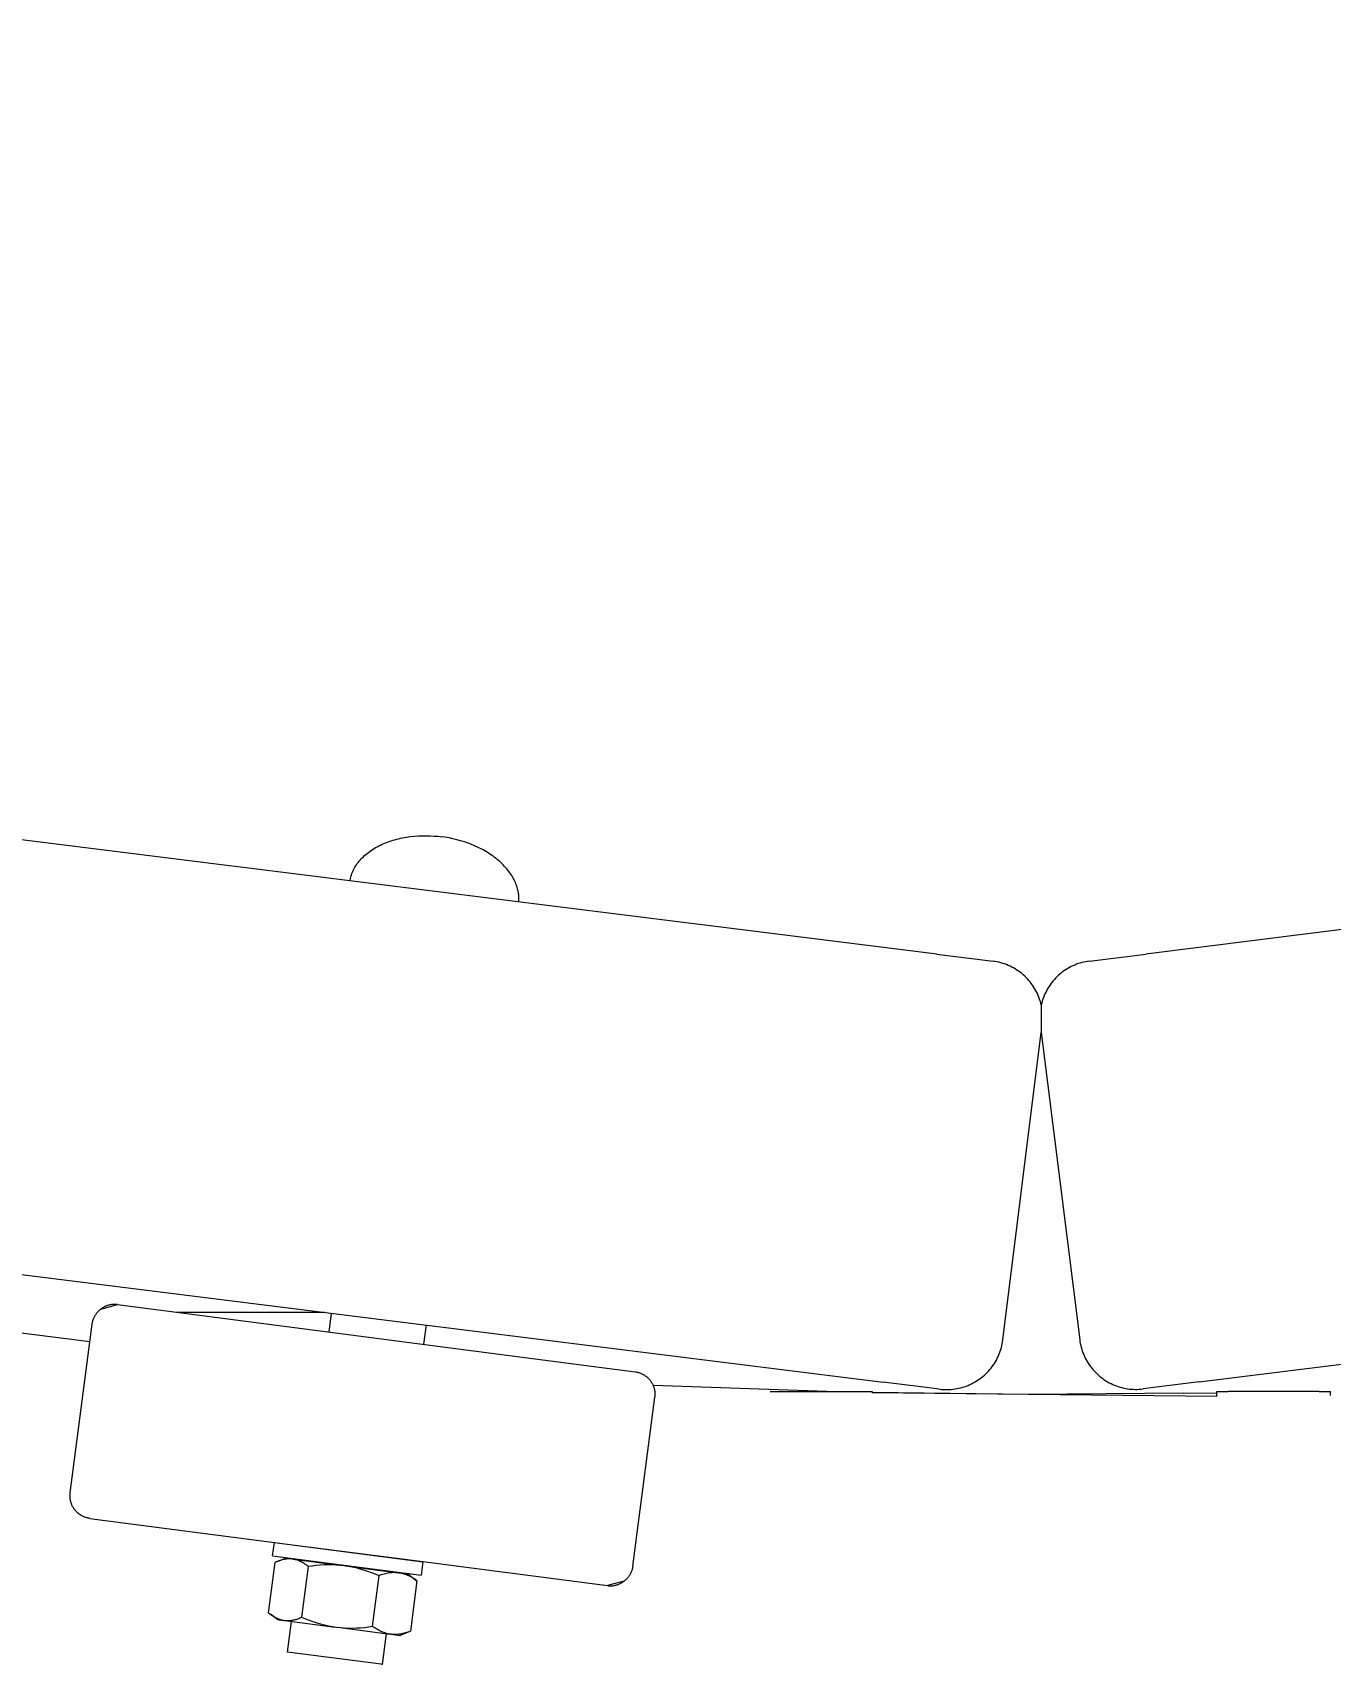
# Model space of a CAD drawing. Header units: inches. Extents: x -10 to 169, y -3 to 129.
# Drawn here: x 142.31 to 146.81, y 111.18 to 116.84 of the extents above; entities that cross this region are included whole.
import ezdxf

# ---------------------------------------------------------------- set-up
doc = ezdxf.new("R2010")
doc.units = ezdxf.units.IN
doc.layers.add('ZANO_R', color=7, linetype='Continuous', lineweight=0)
doc.layers.add('ZANO_W', color=1, linetype='Continuous', lineweight=0)
doc.styles.get("Standard").update_dxf_attribs({"font": 'arial.ttf'})
doc.dimstyles.new('amerykanie', dxfattribs={"dimtxt": 50, "dimasz": 50, "dimexe": 0.5, "dimexo": 0.5, "dimgap": 1, "dimtad": 1, "dimdec": 0, "dimzin": 0, "dimlunit": 5, "dimtxsty": 'Standard', "dimcen": 0.09, "dimclrd": 1, "dimclre": 1, "dimclrt": 1, "dimazin": 0, "dimtfac": 1, "dimtdec": 0, "dimtmove": 0, "dimatfit": 3, "dimfxl": 1, "dimtzin": 0, "dimarcsym": 1})

# ---------------------------------------------------------------- blocks, each defined once
blk = doc.blocks.new('*D357')
at = {"layer": 'ZANO_W', "color": 1, "lineweight": -2}
for p, q in [((137.2207, 121.6007), (137.2207, 117.2768)), ((154.6675, 112.6426), (154.6675, 118.2768)), ((138.2207, 117.7768), (153.6675, 117.7768))]:
    blk.add_line(p, q, dxfattribs=at)
at = {"layer": 'ZANO_W', "color": 1}
for points in [[(138.2207, 117.9434), (138.2207, 117.6101), (137.2207, 117.7768)], [(153.6675, 117.6101), (153.6675, 117.9434), (154.6675, 117.7768)]]:
    blk.add_solid(points, dxfattribs=at)
at = {"layer": 'ZANO_W', "color": 1, "insert": (145.9441, 119.117), "char_height": 1.625, "attachment_point": 5}
blk.add_mtext('17 7/16', dxfattribs=at)

msp = doc.modelspace()

# ---------------------------------------------------------------- linework, layer by layer
at = {"layer": 'ZANO_R'}
for p, q in [((145.44413, 113.64314), (139.19354, 114.42428)), ((152.42033, 114.42499), (146.16973, 113.64385)), ((143.50283, 114.01597), (143.50844, 114.01891)), ((143.50844, 114.01891), (143.51417, 114.02175)), ((143.51417, 114.02175), (143.52003, 114.02448)), ((143.52003, 114.02448), (143.526, 114.0271)), ((143.526, 114.0271), (143.53208, 114.0296)), ((143.53208, 114.0296), (143.53826, 114.03199)), ((143.53826, 114.03199), (143.54454, 114.03426)), ((143.54454, 114.03426), (143.5509, 114.03642)), ((143.5509, 114.03642), (143.55735, 114.03845)), ((143.55735, 114.03845), (143.56388, 114.04036)), ((143.56388, 114.04036), (143.57047, 114.04215)), ((143.57047, 114.04215), (143.57713, 114.04381)), ((143.57713, 114.04381), (143.58384, 114.04535)), ((143.58384, 114.04535), (143.5906, 114.04677)), ((143.5906, 114.04677), (143.5974, 114.04806)), ((143.5974, 114.04806), (143.60424, 114.04923)), ((143.60424, 114.04923), (143.6111, 114.05028)), ((143.6111, 114.05028), (143.61799, 114.05121)), ((143.61799, 114.05121), (143.63179, 114.05269)), ((143.63179, 114.05269), (143.6456, 114.0537)), ((143.6456, 114.0537), (143.65936, 114.05426)), ((143.65936, 114.05426), (143.67302, 114.05436)), ((143.67302, 114.05436), (143.68655, 114.05404)), ((143.68655, 114.05404), (143.6999, 114.05331)), ((143.6999, 114.05331), (143.71304, 114.05219)), ((143.71304, 114.05219), (143.72592, 114.05071)), ((143.73895, 114.04882), (143.72592, 114.05071)), ((143.75213, 114.0465), (143.73895, 114.04882)), ((143.76542, 114.04374), (143.75213, 114.0465)), ((143.77878, 114.04053), (143.76542, 114.04374)), ((143.79216, 114.03685), (143.77878, 114.04053)), ((143.80551, 114.03271), (143.79216, 114.03685)), ((143.81879, 114.02809), (143.80551, 114.03271)), ((143.82538, 114.0256), (143.81879, 114.02809)), ((143.83193, 114.023), (143.82538, 114.0256)), ((143.83843, 114.02028), (143.83193, 114.023)), ((143.84488, 114.01744), (143.83843, 114.02028)), ((143.43672, 113.96152), (143.43997, 113.96561)), ((143.43997, 113.96561), (143.44339, 113.96965)), ((143.44339, 113.96965), (143.44698, 113.97364)), ((143.44698, 113.97364), (143.45075, 113.97757)), ((143.45075, 113.97757), (143.45469, 113.98145)), ((143.45469, 113.98145), (143.45879, 113.98526)), ((143.45879, 113.98526), (143.46306, 113.989)), ((143.46306, 113.989), (143.4675, 113.99267)), ((143.4675, 113.99267), (143.47209, 113.99626)), ((143.47209, 113.99626), (143.47684, 113.99977)), ((143.47684, 113.99977), (143.48175, 114.00319)), ((143.48175, 114.00319), (143.4868, 114.00653)), ((143.4868, 114.00653), (143.492, 114.00977)), ((143.492, 114.00977), (143.49735, 114.01292)), ((143.49735, 114.01292), (143.50283, 114.01597)), ((143.85126, 114.01449), (143.84488, 114.01744)), ((143.85758, 114.01143), (143.85126, 114.01449)), ((143.86382, 114.00825), (143.85758, 114.01143)), ((143.86998, 114.00497), (143.86382, 114.00825)), ((143.87605, 114.00157), (143.86998, 114.00497)), ((143.88202, 113.99807), (143.87605, 114.00157)), ((143.88789, 113.99447), (143.88202, 113.99807)), ((143.89365, 113.99077), (143.88789, 113.99447)), ((143.89929, 113.98697), (143.89365, 113.99077)), ((143.90481, 113.98308), (143.89929, 113.98697)), ((143.9102, 113.97909), (143.90481, 113.98308)), ((143.91546, 113.97502), (143.9102, 113.97909)), ((143.92058, 113.97087), (143.91546, 113.97502)), ((143.92555, 113.96664), (143.92058, 113.97087)), ((143.93037, 113.96233), (143.92555, 113.96664)), ((143.93503, 113.95796), (143.93037, 113.96233)), ((143.4091, 113.90183), (143.41002, 113.90612)), ((143.41002, 113.90612), (143.41108, 113.91042)), ((143.41108, 113.91042), (143.41231, 113.91473)), ((143.41231, 113.91473), (143.41369, 113.91905)), ((143.41369, 113.91905), (143.41523, 113.92336)), ((143.41523, 113.92336), (143.41694, 113.92767)), ((143.41694, 113.92767), (143.41882, 113.93197)), ((143.41882, 113.93197), (143.42086, 113.93626)), ((143.42086, 113.93626), (143.42307, 113.94053)), ((143.42307, 113.94053), (143.42546, 113.94479)), ((143.42546, 113.94479), (143.42801, 113.94902)), ((143.42801, 113.94902), (143.43074, 113.95322)), ((143.43074, 113.95322), (143.43364, 113.95739)), ((143.43364, 113.95739), (143.43672, 113.96152)), ((143.93954, 113.95351), (143.93503, 113.95796)), ((143.94388, 113.94901), (143.93954, 113.95351)), ((143.94805, 113.94445), (143.94388, 113.94901)), ((143.95205, 113.93984), (143.94805, 113.94445)), ((143.95588, 113.93518), (143.95205, 113.93984)), ((143.95953, 113.93048), (143.95588, 113.93518)), ((143.963, 113.92575), (143.95953, 113.93048)), ((143.96629, 113.92098), (143.963, 113.92575)), ((143.96939, 113.91619), (143.96629, 113.92098)), ((143.97232, 113.91137), (143.96939, 113.91619)), ((143.97505, 113.90654), (143.97232, 113.91137)), ((143.97761, 113.9017), (143.97505, 113.90654)), ((143.40834, 113.89755), (143.4091, 113.90183)), ((143.97998, 113.89684), (143.97761, 113.9017)), ((143.98216, 113.89199), (143.97998, 113.89684)), ((143.98397, 113.88762), (143.98216, 113.89199)), ((143.98563, 113.88325), (143.98397, 113.88762)), ((143.98714, 113.87889), (143.98563, 113.88325)), ((143.98851, 113.87455), (143.98714, 113.87889)), ((143.98973, 113.87022), (143.98851, 113.87455)), ((143.9908, 113.8659), (143.98973, 113.87022)), ((143.99173, 113.86161), (143.9908, 113.8659)), ((143.99253, 113.85734), (143.99173, 113.86161)), ((143.99318, 113.8531), (143.99253, 113.85734)), ((143.9937, 113.84889), (143.99318, 113.8531)), ((143.99409, 113.8447), (143.9937, 113.84889)), ((143.99434, 113.84056), (143.99409, 113.8447)), ((143.99409, 113.82435), (143.99434, 113.82834)), ((143.99447, 113.83645), (143.99434, 113.84056)), ((143.99434, 113.82834), (143.99446, 113.83237)), ((143.99446, 113.83237), (143.99447, 113.83645)), ((145.44413, 113.64314), (145.63946, 113.61873)), ((145.9745, 113.61946), (146.16973, 113.64385)), ((145.64625, 113.61776), (145.63946, 113.61873)), ((145.653, 113.61656), (145.64625, 113.61776)), ((145.65971, 113.61512), (145.653, 113.61656)), ((145.66636, 113.61345), (145.65971, 113.61512)), ((145.67295, 113.61154), (145.66636, 113.61345)), ((145.67947, 113.60941), (145.67295, 113.61154)), ((145.68591, 113.60705), (145.67947, 113.60941)), ((145.69226, 113.60448), (145.68591, 113.60705)), ((145.69852, 113.60168), (145.69226, 113.60448)), ((145.70468, 113.59866), (145.69852, 113.60168)), ((145.71073, 113.59543), (145.70468, 113.59866)), ((145.71667, 113.59199), (145.71073, 113.59543)), ((145.72248, 113.58835), (145.71667, 113.59199)), ((145.72816, 113.58451), (145.72248, 113.58835)), ((145.7337, 113.58047), (145.72816, 113.58451)), ((145.7391, 113.57624), (145.7337, 113.58047)), ((145.74435, 113.57183), (145.7391, 113.57624)), ((145.74944, 113.56724), (145.74435, 113.57183)), ((145.75437, 113.56247), (145.74944, 113.56724)), ((145.86668, 113.57002), (145.8618, 113.56545)), ((145.87171, 113.57443), (145.86668, 113.57002)), ((145.87689, 113.57866), (145.87171, 113.57443)), ((145.88221, 113.58271), (145.87689, 113.57866)), ((145.88766, 113.58658), (145.88221, 113.58271)), ((145.89325, 113.59026), (145.88766, 113.58658)), ((145.89895, 113.59375), (145.89325, 113.59026)), ((145.90477, 113.59705), (145.89895, 113.59375)), ((145.9107, 113.60014), (145.90477, 113.59705)), ((145.91673, 113.60303), (145.9107, 113.60014)), ((145.92286, 113.60572), (145.91673, 113.60303)), ((145.92907, 113.60819), (145.92286, 113.60572)), ((145.93536, 113.61046), (145.92907, 113.60819)), ((145.94173, 113.6125), (145.93536, 113.61046)), ((145.94816, 113.61434), (145.94173, 113.6125)), ((145.95465, 113.61595), (145.94816, 113.61434)), ((145.9612, 113.61734), (145.95465, 113.61595)), ((145.96778, 113.6185), (145.9612, 113.61734)), ((145.9744, 113.61944), (145.96778, 113.6185)), ((145.9745, 113.61946), (145.9744, 113.61944)), ((145.75913, 113.55753), (145.75437, 113.56247)), ((145.76372, 113.55243), (145.75913, 113.55753)), ((145.76812, 113.54717), (145.76372, 113.55243)), ((145.77234, 113.54177), (145.76812, 113.54717)), ((145.77637, 113.53621), (145.77234, 113.54177)), ((145.7802, 113.53053), (145.77637, 113.53621)), ((145.78383, 113.52471), (145.7802, 113.53053)), ((145.78726, 113.51877), (145.78383, 113.52471)), ((145.79048, 113.51271), (145.78726, 113.51877)), ((145.79348, 113.50655), (145.79048, 113.51271)), ((145.82253, 113.51171), (145.81965, 113.50567)), ((145.8256, 113.51765), (145.82253, 113.51171)), ((145.82888, 113.52348), (145.8256, 113.51765)), ((145.83235, 113.52919), (145.82888, 113.52348)), ((145.83602, 113.53478), (145.83235, 113.52919)), ((145.83987, 113.54025), (145.83602, 113.53478)), ((145.84391, 113.54558), (145.83987, 113.54025)), ((145.84813, 113.55078), (145.84391, 113.54558)), ((145.85252, 113.55582), (145.84813, 113.55078)), ((145.85707, 113.56071), (145.85252, 113.55582)), ((145.8618, 113.56545), (145.85707, 113.56071)), ((145.79627, 113.50028), (145.79348, 113.50655)), ((145.79884, 113.49392), (145.79627, 113.50028)), ((145.80118, 113.48748), (145.79884, 113.49392)), ((145.8033, 113.48096), (145.80118, 113.48748)), ((145.80519, 113.47436), (145.8033, 113.48096)), ((145.80685, 113.46771), (145.80519, 113.47436)), ((145.80844, 113.4742), (145.80685, 113.46771)), ((145.80685, 113.46771), (145.80698, 113.37173)), ((145.81026, 113.48064), (145.80844, 113.4742)), ((145.81228, 113.48702), (145.81026, 113.48064)), ((145.81453, 113.49332), (145.81228, 113.48702)), ((145.81699, 113.49954), (145.81453, 113.49332)), ((145.81965, 113.50567), (145.81699, 113.49954)), ((145.67369, 112.30513), (145.80698, 113.37173)), ((145.80698, 113.37173), (145.94018, 112.30585)), ((139.00802, 112.93976), (145.25861, 112.15862)), ((146.35525, 112.15934), (152.60585, 112.94047)), ((142.50579, 112.29847), (141.60731, 112.41119)), ((142.51745, 112.37543), (142.51838, 112.37796)), ((142.51838, 112.37796), (142.51939, 112.38045)), ((142.51939, 112.38045), (142.52048, 112.38291)), ((142.52048, 112.38291), (142.52166, 112.38532)), ((142.52166, 112.38532), (142.52292, 112.3877)), ((142.52292, 112.3877), (142.52426, 112.39003)), ((142.52426, 112.39003), (142.52568, 112.39231)), ((142.52568, 112.39231), (142.52718, 112.39455)), ((142.52718, 112.39455), (142.52875, 112.39673)), ((142.52875, 112.39673), (142.53039, 112.39885)), ((142.53039, 112.39885), (142.53211, 112.40092)), ((142.53211, 112.40092), (142.5339, 112.40293)), ((142.5339, 112.40293), (142.53575, 112.40488)), ((142.53575, 112.40488), (142.53767, 112.40676)), ((142.53767, 112.40676), (142.53965, 112.40858)), ((142.53965, 112.40858), (142.5417, 112.41032)), ((142.5417, 112.41032), (142.5438, 112.412)), ((142.5438, 112.412), (142.60198, 112.4277)), ((142.54596, 112.41361), (142.5438, 112.412)), ((142.54817, 112.41513), (142.54596, 112.41361)), ((142.55043, 112.41659), (142.54817, 112.41513)), ((142.55274, 112.41796), (142.55043, 112.41659)), ((142.5551, 112.41926), (142.55274, 112.41796)), ((142.5575, 112.42047), (142.5551, 112.41926)), ((142.55994, 112.4216), (142.5575, 112.42047)), ((142.56241, 112.42265), (142.55994, 112.4216)), ((142.56492, 112.42361), (142.56241, 112.42265)), ((142.56746, 112.42449), (142.56492, 112.42361)), ((142.57004, 112.42527), (142.56746, 112.42449)), ((142.57263, 112.42598), (142.57004, 112.42527)), ((142.57525, 112.42659), (142.57263, 112.42598)), ((142.57789, 112.42711), (142.57525, 112.42659)), ((142.58054, 112.42754), (142.57789, 112.42711)), ((142.58321, 112.42788), (142.58054, 112.42754)), ((142.58588, 112.42813), (142.58321, 112.42788)), ((142.58857, 112.42829), (142.58588, 112.42813)), ((142.59126, 112.42835), (142.58857, 112.42829)), ((142.59395, 112.42833), (142.59126, 112.42835)), ((142.59663, 112.42821), (142.59395, 112.42833)), ((142.59931, 112.428), (142.59663, 112.42821)), ((142.60198, 112.4277), (142.59931, 112.428)), ((142.60198, 112.4277), (143.30474, 112.33639)), ((142.80782, 112.40095), (143.31952, 112.40095)), ((143.336, 112.33232), (143.34451, 112.39783)), ((142.43766, 111.77413), (142.51375, 112.35976)), ((142.51375, 112.35976), (142.51415, 112.36242)), ((142.51415, 112.36242), (142.51463, 112.36506)), ((142.51463, 112.36506), (142.5152, 112.36769)), ((142.5152, 112.36769), (142.51586, 112.3703)), ((142.51586, 112.3703), (142.51661, 112.37288)), ((142.51661, 112.37288), (142.51745, 112.37543)), ((143.30474, 112.33639), (143.69516, 112.28566)), ((143.67267, 112.35682), (143.66395, 112.28971)), ((143.69516, 112.28566), (144.39791, 112.19435)), ((145.66235, 112.25958), (145.66463, 112.2659)), ((145.66463, 112.2659), (145.6667, 112.2723)), ((145.6667, 112.2723), (145.66854, 112.27876)), ((145.66854, 112.27876), (145.67017, 112.28529)), ((145.67017, 112.28529), (145.67156, 112.29186)), ((145.67156, 112.29186), (145.67274, 112.29848)), ((145.67274, 112.29848), (145.67369, 112.30513)), ((145.94018, 112.30585), (145.94113, 112.29919)), ((145.94113, 112.29919), (145.9423, 112.29258)), ((145.9423, 112.29258), (145.9437, 112.286)), ((145.9437, 112.286), (145.94532, 112.27948)), ((145.94532, 112.27948), (145.94717, 112.27301)), ((145.94717, 112.27301), (145.94923, 112.26662)), ((145.94923, 112.26662), (145.95152, 112.2603)), ((145.6283, 112.202), (145.63257, 112.2072)), ((145.63257, 112.2072), (145.63665, 112.21253)), ((145.63665, 112.21253), (145.64056, 112.21801)), ((145.64056, 112.21801), (145.64427, 112.22361)), ((145.64427, 112.22361), (145.64779, 112.22934)), ((145.64779, 112.22934), (145.65111, 112.23518)), ((145.65111, 112.23518), (145.65423, 112.24113)), ((145.65423, 112.24113), (145.65715, 112.24719)), ((145.65715, 112.24719), (145.65986, 112.25334)), ((145.65986, 112.25334), (145.66235, 112.25958)), ((145.95152, 112.2603), (145.95401, 112.25405)), ((145.95401, 112.25405), (145.95672, 112.2479)), ((145.95672, 112.2479), (145.95963, 112.24185)), ((145.95963, 112.24185), (145.96276, 112.23589)), ((145.96276, 112.23589), (145.96608, 112.23005)), ((145.96608, 112.23005), (145.9696, 112.22432)), ((145.9696, 112.22432), (145.97331, 112.21872)), ((145.97331, 112.21872), (145.97721, 112.21325)), ((145.97721, 112.21325), (145.9813, 112.20791)), ((145.9813, 112.20791), (145.98557, 112.20272)), ((144.39791, 112.19435), (144.40057, 112.19396)), ((144.40057, 112.19396), (144.40321, 112.19347)), ((144.40321, 112.19347), (144.40584, 112.1929)), ((144.40584, 112.1929), (144.40844, 112.19224)), ((144.40844, 112.19224), (144.41102, 112.19149)), ((144.41102, 112.19149), (144.41357, 112.19065)), ((144.41357, 112.19065), (144.4161, 112.18973)), ((144.4161, 112.18973), (144.41859, 112.18872)), ((144.41859, 112.18872), (144.42104, 112.18763)), ((144.42104, 112.18763), (144.42346, 112.18645)), ((144.42346, 112.18645), (144.42583, 112.18519)), ((144.42583, 112.18519), (144.42816, 112.18385)), ((144.42816, 112.18385), (144.43044, 112.18244)), ((144.43044, 112.18244), (144.43268, 112.18094)), ((144.43268, 112.18094), (144.43486, 112.17937)), ((144.43486, 112.17937), (144.43699, 112.17772)), ((144.43699, 112.17772), (144.43906, 112.17601)), ((144.43906, 112.17601), (144.44107, 112.17422)), ((144.44107, 112.17422), (144.44301, 112.17237)), ((144.44301, 112.17237), (144.4449, 112.17045)), ((144.4449, 112.17045), (144.44672, 112.16846)), ((144.44672, 112.16846), (144.44846, 112.16642)), ((144.44846, 112.16642), (144.45014, 112.16432)), ((144.45014, 112.16432), (144.45175, 112.16216)), ((144.45175, 112.16216), (144.45328, 112.15995)), ((144.45328, 112.15995), (144.45473, 112.15768)), ((144.45473, 112.15768), (144.45611, 112.15537)), ((144.45611, 112.15537), (144.4574, 112.15302)), ((144.4574, 112.15302), (144.45862, 112.15062)), ((144.45862, 112.15062), (144.45975, 112.14818)), ((145.45385, 112.13423), (145.25861, 112.15862)), ((145.55899, 112.14997), (145.56507, 112.15282)), ((145.56507, 112.15282), (145.57106, 112.15589)), ((145.57106, 112.15589), (145.57693, 112.15915)), ((145.57693, 112.15915), (145.58269, 112.16262)), ((145.58269, 112.16262), (145.58833, 112.16628)), ((145.58833, 112.16628), (145.59384, 112.17013)), ((145.59384, 112.17013), (145.59921, 112.17416)), ((145.59921, 112.17416), (145.60445, 112.17838)), ((145.60445, 112.17838), (145.60954, 112.18277)), ((145.60954, 112.18277), (145.61447, 112.18734)), ((145.61447, 112.18734), (145.61925, 112.19207)), ((145.61925, 112.19207), (145.62386, 112.19696)), ((145.62386, 112.19696), (145.6283, 112.202)), ((145.98557, 112.20272), (145.99001, 112.19767)), ((145.99001, 112.19767), (145.99462, 112.19278)), ((145.99462, 112.19278), (145.9994, 112.18805)), ((145.9994, 112.18805), (146.00433, 112.18349)), ((146.00433, 112.18349), (146.00942, 112.1791)), ((146.00942, 112.1791), (146.01465, 112.17488)), ((146.01465, 112.17488), (146.02003, 112.17084)), ((146.02003, 112.17084), (146.02554, 112.16699)), ((146.02554, 112.16699), (146.03118, 112.16333)), ((146.03118, 112.16333), (146.03694, 112.15987)), ((146.03694, 112.15987), (146.04281, 112.1566)), ((146.04281, 112.1566), (146.04879, 112.15354)), ((146.04879, 112.15354), (146.05488, 112.15068)), ((146.05488, 112.15068), (146.06106, 112.14803)), ((146.35525, 112.15934), (146.15992, 112.13493)), ((144.38976, 111.52049), (144.46585, 112.10612)), ((144.45975, 112.14818), (144.4608, 112.1457)), ((145.06274, 112.12558), (144.46033, 112.14683)), ((144.4608, 112.1457), (144.46176, 112.14319)), ((144.46176, 112.14319), (144.46263, 112.14065)), ((144.46263, 112.14065), (144.46342, 112.13807)), ((144.46342, 112.13807), (144.46412, 112.13548)), ((144.46412, 112.13548), (144.46474, 112.13286)), ((144.46474, 112.13286), (144.46526, 112.13022)), ((144.46526, 112.13022), (144.46569, 112.12757)), ((144.46569, 112.12757), (144.46603, 112.1249)), ((144.46615, 112.10879), (144.46585, 112.10612)), ((144.46603, 112.1249), (144.46628, 112.12222)), ((144.46636, 112.11147), (144.46615, 112.10879)), ((144.46628, 112.12222), (144.46644, 112.11954)), ((144.46648, 112.11416), (144.46636, 112.11147)), ((144.46644, 112.11954), (144.4665, 112.11685)), ((144.4665, 112.11685), (144.46648, 112.11416)), ((144.86589, 112.12558), (145.18085, 112.12558)), ((145.06274, 112.12558), (145.06274, 112.12568)), ((145.18085, 112.12558), (145.22022, 112.12558)), ((145.22022, 112.12558), (145.22022, 112.12171)), ((145.76084, 112.11598), (145.22022, 112.12199)), ((146.4162, 112.10908), (145.22022, 112.12171)), ((145.45385, 112.13423), (145.45394, 112.13421)), ((145.45394, 112.13421), (145.46063, 112.13349)), ((145.46063, 112.13349), (145.46733, 112.133)), ((145.46733, 112.133), (145.47405, 112.13274)), ((145.47405, 112.13274), (145.48077, 112.13271)), ((145.48077, 112.13271), (145.48749, 112.13291)), ((145.48749, 112.13291), (145.4942, 112.13333)), ((145.4942, 112.13333), (145.50089, 112.13399)), ((145.50089, 112.13399), (145.50755, 112.13487)), ((145.50755, 112.13487), (145.51418, 112.13598)), ((145.51418, 112.13598), (145.52077, 112.13732)), ((145.52077, 112.13732), (145.5273, 112.13888)), ((145.5273, 112.13888), (145.53379, 112.14066)), ((145.53379, 112.14066), (145.5402, 112.14266)), ((145.5402, 112.14266), (145.54655, 112.14488)), ((145.54655, 112.14488), (145.55281, 112.14732)), ((145.55281, 112.14732), (145.55899, 112.14997)), ((146.30148, 112.1198), (145.76084, 112.11598)), ((146.06106, 112.14803), (146.06732, 112.1456)), ((146.06732, 112.1456), (146.07367, 112.14338)), ((146.07367, 112.14338), (146.08008, 112.14137)), ((146.08008, 112.14137), (146.08656, 112.13959)), ((146.08656, 112.13959), (146.0931, 112.13803)), ((146.0931, 112.13803), (146.09969, 112.1367)), ((146.09969, 112.1367), (146.10632, 112.13559)), ((146.10632, 112.13559), (146.11298, 112.1347)), ((146.11298, 112.1347), (146.11967, 112.13405)), ((146.11967, 112.13405), (146.12638, 112.13362)), ((146.12638, 112.13362), (146.1331, 112.13342)), ((146.1331, 112.13342), (146.13982, 112.13346)), ((146.13982, 112.13346), (146.14654, 112.13372)), ((146.14654, 112.13372), (146.15324, 112.13421)), ((146.15324, 112.13421), (146.15992, 112.13493)), ((146.30148, 112.1198), (146.4162, 112.12188)), ((146.4162, 112.12558), (146.45557, 112.12558)), ((146.4162, 112.10908), (146.4162, 112.12558)), ((146.77053, 112.12558), (146.45557, 112.12558)), ((146.77053, 112.12558), (146.8099, 112.12558)), ((146.8099, 112.11167), (146.8099, 112.12558)), ((142.43701, 111.76339), (142.43703, 111.76608)), ((142.43707, 111.7607), (142.43701, 111.76339)), ((142.43703, 111.76608), (142.43715, 111.76877)), ((142.43723, 111.75801), (142.43707, 111.7607)), ((142.43715, 111.76877), (142.43736, 111.77146)), ((142.43748, 111.75533), (142.43723, 111.75801)), ((142.43736, 111.77146), (142.43766, 111.77413)), ((142.43782, 111.75266), (142.43748, 111.75533)), ((142.43826, 111.75001), (142.43782, 111.75266)), ((142.43878, 111.74737), (142.43826, 111.75001)), ((142.43939, 111.74474), (142.43878, 111.74737)), ((142.44009, 111.74215), (142.43939, 111.74474)), ((142.44088, 111.73957), (142.44009, 111.74215)), ((142.44176, 111.73703), (142.44088, 111.73957)), ((142.44273, 111.73452), (142.44176, 111.73703)), ((142.44378, 111.73204), (142.44273, 111.73452)), ((142.44491, 111.7296), (142.44378, 111.73204)), ((142.44613, 111.7272), (142.44491, 111.7296)), ((142.44743, 111.72484), (142.44613, 111.7272)), ((142.4488, 111.72252), (142.44743, 111.72484)), ((142.45026, 111.72026), (142.4488, 111.72252)), ((142.45179, 111.71805), (142.45026, 111.72026)), ((142.4534, 111.71589), (142.45179, 111.71805)), ((142.45508, 111.71379), (142.4534, 111.71589)), ((142.45683, 111.71174), (142.45508, 111.71379)), ((142.45865, 111.70976), (142.45683, 111.71174)), ((142.46054, 111.70784), (142.45865, 111.70976)), ((142.46249, 111.70599), (142.46054, 111.70784)), ((142.4645, 111.7042), (142.46249, 111.70599)), ((142.46658, 111.70248), (142.4645, 111.7042)), ((142.46871, 111.70084), (142.46658, 111.70248)), ((142.47089, 111.69927), (142.46871, 111.70084)), ((142.47312, 111.69778), (142.47089, 111.69927)), ((142.4754, 111.69637), (142.47312, 111.69778)), ((142.47772, 111.69503), (142.4754, 111.69637)), ((142.48009, 111.69378), (142.47772, 111.69503)), ((142.48251, 111.6926), (142.48009, 111.69378)), ((142.48496, 111.69151), (142.48251, 111.6926)), ((142.48744, 111.69051), (142.48496, 111.69151)), ((142.48996, 111.68959), (142.48744, 111.69051)), ((142.49251, 111.68875), (142.48996, 111.68959)), ((142.49509, 111.688), (142.49251, 111.68875)), ((142.49769, 111.68734), (142.49509, 111.688)), ((142.50031, 111.68677), (142.49769, 111.68734)), ((142.50295, 111.68629), (142.50031, 111.68677)), ((142.5056, 111.6859), (142.50295, 111.68629)), ((142.5056, 111.6859), (143.20835, 111.59459)), ((143.13984, 111.55558), (143.14592, 111.60243)), ((143.14592, 111.60243), (143.66127, 111.53549)), ((143.20835, 111.59459), (143.59877, 111.54386)), ((143.23962, 111.59026), (143.23966, 111.59052)), ((143.12613, 111.35821), (143.14887, 111.5333)), ((143.13984, 111.55558), (143.65519, 111.48864)), ((143.15212, 111.5349), (143.14887, 111.5333)), ((143.15543, 111.53639), (143.15212, 111.5349)), ((143.15878, 111.53777), (143.15543, 111.53639)), ((143.15642, 111.53656), (143.18412, 111.54809)), ((143.16218, 111.53904), (143.15878, 111.53777)), ((143.16561, 111.54019), (143.16218, 111.53904)), ((143.16908, 111.54123), (143.16561, 111.54019)), ((143.17259, 111.54216), (143.16908, 111.54123)), ((143.17612, 111.54297), (143.17259, 111.54216)), ((143.17968, 111.54366), (143.17612, 111.54297)), ((143.18326, 111.54423), (143.17968, 111.54366)), ((143.18686, 111.54469), (143.18326, 111.54423)), ((143.18413, 111.54809), (143.18412, 111.54809)), ((143.18412, 111.54809), (143.18412, 111.54809)), ((143.18412, 111.54809), (143.18412, 111.54809)), ((143.18412, 111.54809), (143.18413, 111.54809)), ((143.18413, 111.54809), (143.18418, 111.54808)), ((143.18418, 111.54808), (143.18444, 111.54805)), ((143.18444, 111.54805), (143.18552, 111.5479)), ((143.18552, 111.5479), (143.18996, 111.54733)), ((143.19047, 111.54503), (143.18686, 111.54469)), ((143.18996, 111.54733), (143.20704, 111.54511)), ((143.19409, 111.54524), (143.19047, 111.54503)), ((143.19771, 111.54534), (143.19409, 111.54524)), ((143.20134, 111.54532), (143.19771, 111.54534)), ((143.20496, 111.54517), (143.20134, 111.54532)), ((143.20857, 111.54491), (143.20496, 111.54517)), ((143.21214, 111.54424), (143.20857, 111.54491)), ((143.21027, 111.54469), (143.38412, 111.52211)), ((143.21568, 111.54345), (143.21214, 111.54424)), ((143.21919, 111.54255), (143.21568, 111.54345)), ((143.22267, 111.54153), (143.21919, 111.54255)), ((143.22611, 111.5404), (143.22267, 111.54153)), ((143.22951, 111.53915), (143.22611, 111.5404)), ((143.23287, 111.53779), (143.22951, 111.53915)), ((143.23619, 111.53632), (143.23287, 111.53779)), ((143.23332, 111.5417), (143.23354, 111.54341)), ((143.23945, 111.53475), (143.23619, 111.53632)), ((143.24266, 111.53306), (143.23945, 111.53475)), ((143.24581, 111.53127), (143.24266, 111.53306)), ((143.24891, 111.52938), (143.24581, 111.53127)), ((143.25193, 111.52738), (143.24891, 111.52938)), ((143.56761, 111.54791), (143.56758, 111.54766)), ((143.59877, 111.54386), (144.30153, 111.45255)), ((143.66128, 111.53549), (143.65519, 111.48864)), ((143.26333, 111.51844), (143.24059, 111.34335)), ((143.25489, 111.52529), (143.25193, 111.52738)), ((143.25778, 111.5231), (143.25489, 111.52529)), ((143.2606, 111.52081), (143.25778, 111.5231)), ((143.26333, 111.51844), (143.2606, 111.52081)), ((143.27716, 111.52054), (143.26333, 111.51844)), ((143.29105, 111.52221), (143.27716, 111.52054)), ((143.30499, 111.52343), (143.29105, 111.52221)), ((143.31896, 111.52422), (143.30499, 111.52343)), ((143.33294, 111.52456), (143.31896, 111.52422)), ((143.34693, 111.52446), (143.33294, 111.52456)), ((143.36091, 111.52392), (143.34693, 111.52446)), ((143.37487, 111.52293), (143.36091, 111.52392)), ((143.38878, 111.52151), (143.37487, 111.52293)), ((143.4026, 111.51933), (143.38878, 111.52151)), ((143.39333, 111.52092), (143.5757, 111.49723)), ((143.41634, 111.51672), (143.4026, 111.51933)), ((143.43, 111.51367), (143.41634, 111.51672)), ((143.44355, 111.5102), (143.43, 111.51367)), ((143.45698, 111.50629), (143.44355, 111.5102)), ((143.47029, 111.50197), (143.45698, 111.50629)), ((143.48345, 111.49722), (143.47029, 111.50197)), ((143.49645, 111.49206), (143.48345, 111.49722)), ((143.48654, 111.3114), (143.50928, 111.48649)), ((143.50928, 111.48649), (143.49645, 111.49206)), ((143.51359, 111.48825), (143.50928, 111.48649)), ((143.51795, 111.48986), (143.51359, 111.48825)), ((143.52237, 111.49132), (143.51795, 111.48986)), ((143.52683, 111.49263), (143.52237, 111.49132)), ((143.53133, 111.4938), (143.52683, 111.49263)), ((143.53587, 111.49481), (143.53133, 111.4938)), ((143.54044, 111.49567), (143.53587, 111.49481)), ((143.54503, 111.49638), (143.54044, 111.49567)), ((143.54965, 111.49693), (143.54503, 111.49638)), ((143.55428, 111.49733), (143.54965, 111.49693)), ((143.55892, 111.49757), (143.55428, 111.49733)), ((143.56357, 111.49766), (143.55892, 111.49757)), ((143.56149, 111.50081), (143.56127, 111.4991)), ((143.56822, 111.4976), (143.56357, 111.49766)), ((143.57287, 111.49737), (143.56822, 111.4976)), ((143.5775, 111.497), (143.57287, 111.49737)), ((143.58211, 111.49617), (143.57753, 111.49699)), ((143.5794, 111.49675), (143.61046, 111.49271)), ((143.58665, 111.4952), (143.58211, 111.49617)), ((143.59116, 111.49408), (143.58665, 111.4952)), ((143.59563, 111.49281), (143.59116, 111.49408)), ((143.60006, 111.49138), (143.59563, 111.49281)), ((143.60443, 111.48982), (143.60006, 111.49138)), ((143.60875, 111.4881), (143.60443, 111.48982)), ((143.61301, 111.48624), (143.60875, 111.4881)), ((143.61046, 111.49271), (143.63601, 111.47318)), ((143.61721, 111.48425), (143.61301, 111.48624)), ((143.62134, 111.48211), (143.61721, 111.48425)), ((143.62539, 111.47983), (143.62134, 111.48211)), ((143.62936, 111.47742), (143.62539, 111.47983)), ((143.63325, 111.47488), (143.62936, 111.47742)), ((143.63706, 111.47221), (143.63325, 111.47488)), ((143.63601, 111.47318), (143.64077, 111.46942)), ((143.64077, 111.46942), (143.63706, 111.47221)), ((144.36386, 111.47167), (144.36181, 111.46992)), ((144.36584, 111.47349), (144.36386, 111.47167)), ((144.36776, 111.47537), (144.36584, 111.47349)), ((144.36961, 111.47732), (144.36776, 111.47537)), ((144.3714, 111.47933), (144.36961, 111.47732)), ((144.37312, 111.48139), (144.3714, 111.47933)), ((144.37476, 111.48352), (144.37312, 111.48139)), ((144.37633, 111.4857), (144.37476, 111.48352)), ((144.37783, 111.48794), (144.37633, 111.4857)), ((144.37925, 111.49022), (144.37783, 111.48794)), ((144.38059, 111.49255), (144.37925, 111.49022)), ((144.38185, 111.49493), (144.38059, 111.49255)), ((144.38303, 111.49734), (144.38185, 111.49493)), ((144.38412, 111.4998), (144.38303, 111.49734)), ((144.38513, 111.50229), (144.38412, 111.4998)), ((144.38606, 111.50481), (144.38513, 111.50229)), ((144.3869, 111.50737), (144.38606, 111.50481)), ((144.38765, 111.50995), (144.3869, 111.50737)), ((144.38831, 111.51256), (144.38765, 111.50995)), ((144.38888, 111.51518), (144.38831, 111.51256)), ((144.38936, 111.51783), (144.38888, 111.51518)), ((144.38976, 111.52049), (144.38936, 111.51783)), ((143.64077, 111.46942), (143.61803, 111.29433)), ((144.35971, 111.46825), (144.30153, 111.45255)), ((144.30153, 111.45255), (144.3042, 111.45225)), ((144.3042, 111.45225), (144.30688, 111.45204)), ((144.30688, 111.45204), (144.30957, 111.45192)), ((144.30957, 111.45192), (144.31225, 111.4519)), ((144.31225, 111.4519), (144.31494, 111.45196)), ((144.31494, 111.45196), (144.31763, 111.45212)), ((144.31763, 111.45212), (144.3203, 111.45237)), ((144.3203, 111.45237), (144.32297, 111.45271)), ((144.32297, 111.45271), (144.32562, 111.45314)), ((144.32562, 111.45314), (144.32826, 111.45366)), ((144.32826, 111.45366), (144.33088, 111.45427)), ((144.33088, 111.45427), (144.33348, 111.45497)), ((144.33348, 111.45497), (144.33605, 111.45576)), ((144.33605, 111.45576), (144.33859, 111.45664)), ((144.33859, 111.45664), (144.3411, 111.4576)), ((144.3411, 111.4576), (144.34357, 111.45865)), ((144.34357, 111.45865), (144.34601, 111.45978)), ((144.34601, 111.45978), (144.34841, 111.46099)), ((144.34841, 111.46099), (144.35077, 111.46229)), ((144.35077, 111.46229), (144.35308, 111.46366)), ((144.35308, 111.46366), (144.35534, 111.46511)), ((144.35534, 111.46511), (144.35755, 111.46664)), ((144.35755, 111.46664), (144.35971, 111.46825)), ((144.36181, 111.46992), (144.35971, 111.46825)), ((143.12613, 111.35821), (143.12887, 111.35584)), ((143.12887, 111.35584), (143.13168, 111.35355)), ((143.13168, 111.35355), (143.13457, 111.35136)), ((143.15644, 111.33492), (143.13261, 111.35313)), ((143.13457, 111.35136), (143.13753, 111.34927)), ((143.13753, 111.34927), (143.14056, 111.34727)), ((143.14056, 111.34727), (143.14365, 111.34538)), ((143.14365, 111.34538), (143.1468, 111.34359)), ((143.1468, 111.34359), (143.15001, 111.34191)), ((143.15001, 111.34191), (143.15327, 111.34033)), ((143.15327, 111.34033), (143.15659, 111.33886)), ((143.15644, 111.33492), (143.15644, 111.33492)), ((143.15644, 111.33492), (143.15644, 111.33492)), ((143.15644, 111.33492), (143.15644, 111.33492)), ((143.15644, 111.33492), (143.15644, 111.33491)), ((143.15644, 111.33491), (143.1565, 111.33491)), ((143.1565, 111.33491), (143.15675, 111.33488)), ((143.15659, 111.33886), (143.15995, 111.3375)), ((143.15675, 111.33488), (143.15784, 111.33473)), ((143.15784, 111.33473), (143.16228, 111.33416)), ((143.15995, 111.3375), (143.16335, 111.33625)), ((143.16228, 111.33416), (143.17936, 111.33194)), ((143.16335, 111.33625), (143.1668, 111.33512)), ((143.1668, 111.33512), (143.17028, 111.3341)), ((143.17028, 111.3341), (143.17379, 111.3332)), ((143.17379, 111.3332), (143.17732, 111.33241)), ((143.17732, 111.33241), (143.18089, 111.33174)), ((143.18089, 111.33174), (143.1845, 111.33148)), ((143.18259, 111.33152), (143.35748, 111.30881)), ((143.1845, 111.33148), (143.18813, 111.33133)), ((143.18813, 111.33133), (143.19175, 111.33131)), ((143.19175, 111.33131), (143.19537, 111.33141)), ((143.19178, 111.22192), (143.20563, 111.32853)), ((143.19537, 111.33141), (143.19899, 111.33162)), ((143.19899, 111.33162), (143.2026, 111.33196)), ((143.2026, 111.33196), (143.2062, 111.33242)), ((143.2062, 111.33242), (143.20978, 111.33299)), ((143.20978, 111.33299), (143.21334, 111.33368)), ((143.21334, 111.33368), (143.21687, 111.33449)), ((143.21687, 111.33449), (143.22038, 111.33542)), ((143.22038, 111.33542), (143.22385, 111.33646)), ((143.22385, 111.33646), (143.22729, 111.33761)), ((143.22729, 111.33761), (143.23068, 111.33888)), ((143.23068, 111.33888), (143.23403, 111.34026)), ((143.23403, 111.34026), (143.23734, 111.34175)), ((143.23734, 111.34175), (143.24059, 111.34335)), ((143.24059, 111.34335), (143.25343, 111.33778)), ((143.25343, 111.33778), (143.26643, 111.33262)), ((143.26643, 111.33262), (143.27959, 111.32787)), ((143.27959, 111.32787), (143.29289, 111.32355)), ((143.29289, 111.32355), (143.30633, 111.31965)), ((143.30633, 111.31965), (143.31988, 111.31617)), ((143.31988, 111.31617), (143.33353, 111.31312)), ((143.33353, 111.31312), (143.34728, 111.31051)), ((143.34728, 111.31051), (143.3611, 111.30834)), ((143.3611, 111.30834), (143.37501, 111.30691)), ((143.36494, 111.30784), (143.54801, 111.28406)), ((143.37501, 111.30691), (143.38897, 111.30592)), ((143.38897, 111.30592), (143.40295, 111.30538)), ((143.40295, 111.30538), (143.41694, 111.30528)), ((143.41694, 111.30528), (143.43092, 111.30562)), ((143.43092, 111.30562), (143.44489, 111.30641)), ((143.44489, 111.30641), (143.45882, 111.30763)), ((143.45882, 111.30763), (143.47271, 111.3093)), ((143.47271, 111.3093), (143.48654, 111.3114)), ((143.49026, 111.30861), (143.48654, 111.3114)), ((143.49407, 111.30594), (143.49026, 111.30861)), ((143.49796, 111.3034), (143.49407, 111.30594)), ((143.50194, 111.30099), (143.49796, 111.3034)), ((143.50599, 111.29871), (143.50194, 111.30099)), ((143.51012, 111.29657), (143.50599, 111.29871)), ((143.51432, 111.29457), (143.51012, 111.29657)), ((143.51858, 111.29272), (143.51432, 111.29457)), ((143.5229, 111.291), (143.51858, 111.29272)), ((143.53358, 111.28593), (143.51974, 111.17933)), ((143.52728, 111.28943), (143.5229, 111.291)), ((143.53171, 111.28801), (143.52728, 111.28943)), ((143.53618, 111.28674), (143.53171, 111.28801)), ((143.54069, 111.28562), (143.53618, 111.28674)), ((143.54524, 111.28464), (143.54069, 111.28562)), ((143.54982, 111.28382), (143.54524, 111.28464)), ((143.55445, 111.28345), (143.54982, 111.28382)), ((143.55171, 111.28358), (143.58277, 111.27954)), ((143.55909, 111.28322), (143.55445, 111.28345)), ((143.56374, 111.28315), (143.55909, 111.28322)), ((143.56839, 111.28324), (143.56374, 111.28315)), ((143.57304, 111.28349), (143.56839, 111.28324)), ((143.57767, 111.28388), (143.57304, 111.28349)), ((143.58228, 111.28444), (143.57767, 111.28388)), ((143.58688, 111.28515), (143.58228, 111.28444)), ((143.61247, 111.2919), (143.58278, 111.27954)), ((143.59145, 111.28601), (143.58688, 111.28515)), ((143.59599, 111.28702), (143.59145, 111.28601)), ((143.60049, 111.28818), (143.59599, 111.28702)), ((143.60495, 111.2895), (143.60049, 111.28818)), ((143.60936, 111.29096), (143.60495, 111.2895)), ((143.61373, 111.29257), (143.60936, 111.29096)), ((143.61803, 111.29433), (143.61247, 111.2919)), ((143.61803, 111.29433), (143.61373, 111.29257)), ((143.51641, 111.17976), (143.19179, 111.22192)), ((143.51891, 111.17944), (143.51641, 111.17976)), ((143.51955, 111.17935), (143.51891, 111.17944)), ((143.5197, 111.17933), (143.51955, 111.17935)), ((143.51973, 111.17933), (143.5197, 111.17933)), ((143.51974, 111.17933), (143.51973, 111.17933)), ((143.51974, 111.17933), (143.51974, 111.17933)), ((143.51974, 111.17933), (143.51974, 111.17933)), ((143.51974, 111.17933), (143.51974, 111.17933)), ((143.51974, 111.17933), (143.51974, 111.17933))]:
    msp.add_line(p, q, dxfattribs=at)

# ---------------------------------------------------------------- dimensions: what is measured, and where the dimension line sits
at = {"layer": 'ZANO_W'}
dim = msp.add_linear_dim(base=(154.66747, 117.77675), p1=(137.2207, 122.1007), p2=(154.66747, 112.14261), dimstyle='amerykanie', override={"dimtxt": 1.625, "dimasz": 1, "dimgap": 0.5, "dimdec": 4, "dimaunit": 1, "dimadec": 1, "dimtdec": 4, "dimtmove": 1, "dimfrac": 2}, dxfattribs=at)
dim.commit()
dim.dimension.update_dxf_attribs({"geometry": '*D357', "text_midpoint": (145.94408, 119.11696)})

doc.saveas('drawing.dxf')
